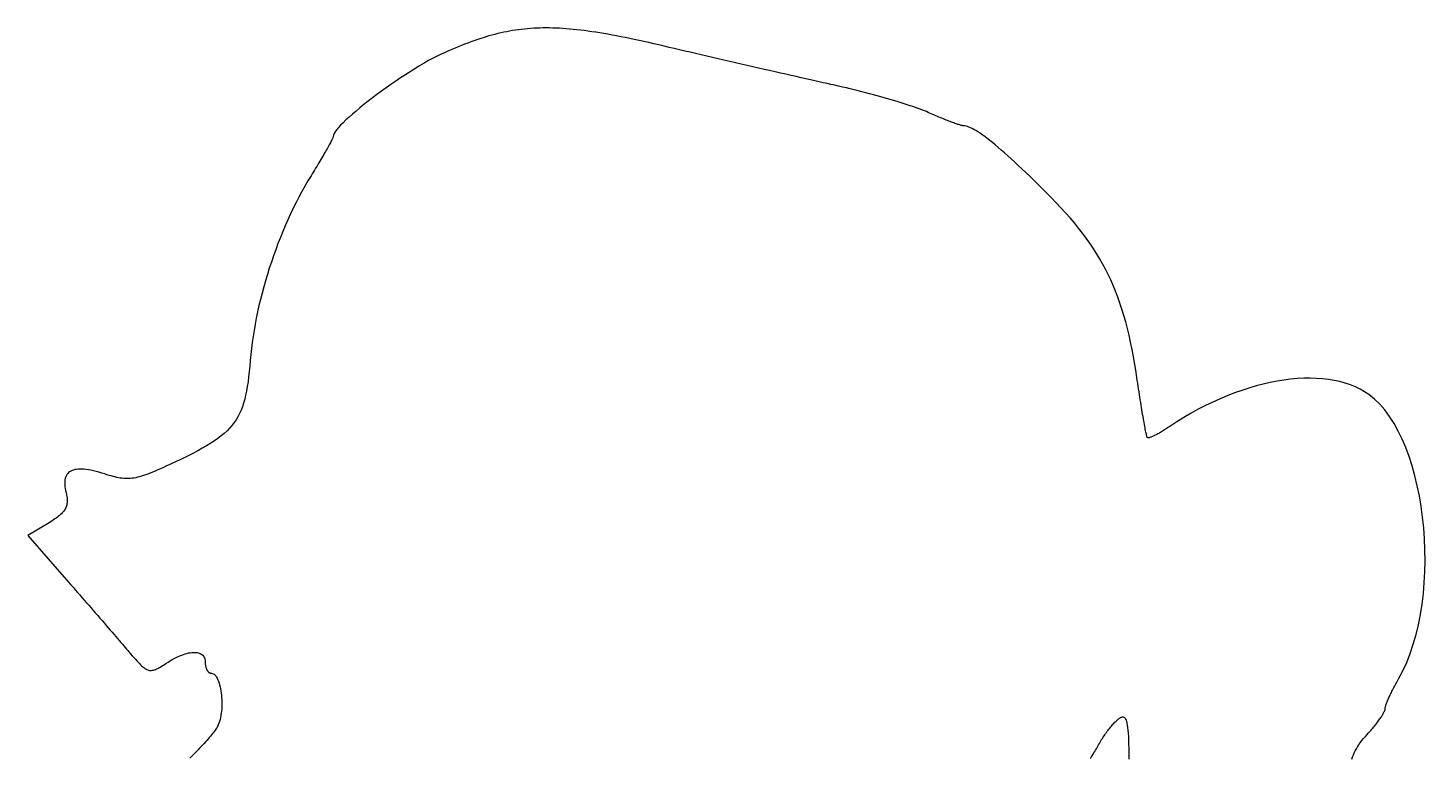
# Model space of a CAD drawing. Extents: x 8.9 to 69.5, y 5 to 68.4.
# Drawn here: x 8.9 to 69.5, y 36.7 to 68.4 of the extents above; entities that cross this region are included whole.
import ezdxf

# ---------------------------------------------------------------- set-up
doc = ezdxf.new("R2010")
doc.units = 0
doc.layers.get('0').update_dxf_attribs({"linetype": 'CONTINUOUS'})

msp = doc.modelspace()

# ---------------------------------------------------------------- linework, layer by layer
for points in [[(66.348, 36.649), (66.376, 36.739), (66.41, 36.828), (66.449, 36.917), (66.492, 37.006), (66.54, 37.095), (66.593, 37.184), (66.651, 37.273), (66.714, 37.362), (66.782, 37.452), (66.855, 37.542), (66.933, 37.633), (67.016, 37.725), (67.057, 37.769), (67.097, 37.814), (67.137, 37.858), (67.176, 37.903), (67.214, 37.948), (67.252, 37.992), (67.289, 38.036), (67.325, 38.08), (67.36, 38.124), (67.394, 38.167), (67.427, 38.209), (67.459, 38.251), (67.489, 38.293), (67.519, 38.333), (67.547, 38.373), (67.574, 38.412), (67.6, 38.449), (67.624, 38.486), (67.647, 38.522), (67.669, 38.556), (67.688, 38.589), (67.707, 38.621), (67.723, 38.651), (67.738, 38.68), (67.751, 38.707), (67.762, 38.732), (67.771, 38.755), (67.778, 38.777), (67.783, 38.797), (67.787, 38.815), (67.788, 38.83), (67.788, 38.846), (67.791, 38.865), (67.795, 38.886), (67.8, 38.91), (67.807, 38.935), (67.815, 38.963), (67.825, 38.994), (67.836, 39.026), (67.848, 39.06), (67.862, 39.096), (67.877, 39.134), (67.893, 39.173), (67.91, 39.215), (67.928, 39.257), (67.948, 39.301), (67.968, 39.347), (67.989, 39.393), (68.012, 39.441), (68.035, 39.49), (68.059, 39.54), (68.084, 39.59), (68.11, 39.642), (68.136, 39.694), (68.163, 39.747), (68.191, 39.8), (68.22, 39.854), (68.249, 39.908), (68.279, 39.962), (68.309, 40.016), (68.339, 40.07), (68.371, 40.125), (68.556, 40.472), (68.725, 40.84), (68.877, 41.226), (69.012, 41.629), (69.131, 42.048), (69.234, 42.48), (69.321, 42.924), (69.392, 43.377), (69.448, 43.839), (69.488, 44.307), (69.512, 44.78), (69.522, 45.255), (69.517, 45.732), (69.497, 46.208), (69.462, 46.681), (69.414, 47.15), (69.351, 47.613), (69.274, 48.068), (69.183, 48.514), (69.079, 48.948), (68.961, 49.37), (68.83, 49.776), (68.686, 50.165), (68.529, 50.537), (68.359, 50.887), (68.177, 51.216), (67.982, 51.522), (67.776, 51.801), (67.557, 52.054), (67.327, 52.277), (67.085, 52.469), (66.898, 52.592), (66.702, 52.703), (66.495, 52.802), (66.279, 52.89), (66.053, 52.966), (65.819, 53.03), (65.576, 53.083), (65.326, 53.124), (65.069, 53.154), (64.804, 53.173), (64.533, 53.18), (64.256, 53.176), (63.973, 53.162), (63.685, 53.136), (63.393, 53.099), (63.096, 53.052), (62.795, 52.993), (62.491, 52.924), (62.184, 52.844), (61.875, 52.754), (61.564, 52.653), (61.251, 52.542), (60.936, 52.42), (60.622, 52.288), (60.306, 52.145), (59.991, 51.993), (59.677, 51.83), (59.364, 51.658), (59.052, 51.475), (58.742, 51.283), (58.435, 51.081), (58.389, 51.05), (58.343, 51.019), (58.298, 50.99), (58.253, 50.961), (58.209, 50.933), (58.165, 50.906), (58.122, 50.88), (58.08, 50.855), (58.038, 50.83), (57.997, 50.807), (57.957, 50.784), (57.919, 50.763), (57.881, 50.743), (57.844, 50.723), (57.809, 50.705), (57.775, 50.688), (57.742, 50.673), (57.711, 50.658), (57.681, 50.645), (57.653, 50.633), (57.626, 50.623), (57.601, 50.614), (57.578, 50.606), (57.557, 50.6), (57.538, 50.595), (57.521, 50.592), (57.505, 50.59), (57.492, 50.59), (57.481, 50.592), (57.473, 50.595), (57.466, 50.6), (57.461, 50.61), (57.454, 50.625), (57.447, 50.647), (57.439, 50.675), (57.431, 50.709), (57.421, 50.749), (57.411, 50.794), (57.4, 50.844), (57.388, 50.9), (57.376, 50.961), (57.363, 51.026), (57.35, 51.097), (57.336, 51.171), (57.322, 51.25), (57.307, 51.334), (57.292, 51.421), (57.276, 51.512), (57.26, 51.607), (57.243, 51.705), (57.227, 51.806), (57.21, 51.911), (57.192, 52.018), (57.175, 52.128), (57.157, 52.241), (57.139, 52.356), (57.121, 52.473), (57.103, 52.592), (57.084, 52.714), (57.066, 52.836), (57.048, 52.961), (57.029, 53.086), (56.976, 53.438), (56.92, 53.78), (56.862, 54.111), (56.801, 54.432), (56.737, 54.744), (56.669, 55.046), (56.598, 55.341), (56.523, 55.627), (56.444, 55.906), (56.362, 56.177), (56.274, 56.442), (56.182, 56.701), (56.086, 56.954), (55.984, 57.201), (55.877, 57.444), (55.765, 57.682), (55.647, 57.916), (55.523, 58.146), (55.393, 58.374), (55.257, 58.599), (55.114, 58.821), (54.965, 59.042), (54.808, 59.262), (54.645, 59.48), (54.474, 59.699), (54.296, 59.917), (54.11, 60.136), (53.915, 60.355), (53.713, 60.577), (53.502, 60.799), (53.283, 61.025), (53.088, 61.222), (52.897, 61.412), (52.712, 61.596), (52.531, 61.774), (52.355, 61.945), (52.184, 62.11), (52.017, 62.268), (51.856, 62.42), (51.699, 62.566), (51.547, 62.705), (51.4, 62.838), (51.258, 62.964), (51.121, 63.084), (50.989, 63.198), (50.861, 63.305), (50.739, 63.405), (50.621, 63.499), (50.509, 63.587), (50.401, 63.668), (50.298, 63.743), (50.2, 63.811), (50.107, 63.873), (50.019, 63.928), (49.936, 63.977), (49.858, 64.019), (49.785, 64.055), (49.717, 64.084), (49.653, 64.107), (49.595, 64.123), (49.542, 64.133), (49.494, 64.136), (49.478, 64.137), (49.459, 64.14), (49.437, 64.144), (49.412, 64.149), (49.383, 64.156), (49.352, 64.165), (49.318, 64.174), (49.281, 64.186), (49.242, 64.198), (49.2, 64.212), (49.156, 64.227), (49.11, 64.243), (49.061, 64.26), (49.01, 64.279), (48.958, 64.298), (48.904, 64.319), (48.848, 64.34), (48.79, 64.363), (48.731, 64.386), (48.67, 64.41), (48.608, 64.435), (48.545, 64.461), (48.481, 64.487), (48.416, 64.514), (48.35, 64.542), (48.283, 64.57), (48.216, 64.599), (48.148, 64.629), (48.08, 64.658), (48.011, 64.689), (47.942, 64.719), (47.87, 64.751), (47.789, 64.784), (47.702, 64.818), (47.607, 64.854), (47.506, 64.891), (47.399, 64.929), (47.285, 64.967), (47.166, 65.007), (47.041, 65.048), (46.912, 65.089), (46.777, 65.131), (46.638, 65.173), (46.495, 65.216), (46.348, 65.26), (46.198, 65.303), (46.044, 65.347), (45.888, 65.391), (45.729, 65.435), (45.567, 65.479), (45.404, 65.523), (45.238, 65.567), (45.072, 65.61), (44.904, 65.653), (44.736, 65.695), (44.567, 65.737), (44.398, 65.778), (44.229, 65.819), (44.061, 65.858), (43.893, 65.897), (43.727, 65.934), (43.562, 65.971), (43.393, 66.008), (43.215, 66.047), (43.029, 66.088), (42.836, 66.131), (42.634, 66.176), (42.427, 66.223), (42.212, 66.271), (41.992, 66.32), (41.767, 66.371), (41.537, 66.423), (41.302, 66.476), (41.064, 66.53), (40.823, 66.585), (40.578, 66.641), (40.332, 66.697), (40.083, 66.754), (39.833, 66.811), (39.583, 66.869), (39.332, 66.927), (39.081, 66.984), (38.831, 67.042), (38.583, 67.1), (38.336, 67.157), (38.091, 67.214), (37.849, 67.27), (37.61, 67.326), (37.375, 67.381), (37.144, 67.435), (36.917, 67.488), (36.696, 67.54), (36.481, 67.591), (36.255, 67.644), (36.033, 67.696), (35.815, 67.745), (35.602, 67.793), (35.393, 67.839), (35.189, 67.883), (34.988, 67.925), (34.791, 67.966), (34.598, 68.004), (34.408, 68.041), (34.222, 68.076), (34.04, 68.109), (33.861, 68.14), (33.685, 68.169), (33.512, 68.197), (33.343, 68.222), (33.176, 68.246), (33.012, 68.268), (32.851, 68.288), (32.692, 68.306), (32.536, 68.322), (32.382, 68.337), (32.231, 68.349), (32.082, 68.359), (31.934, 68.368), (31.789, 68.375), (31.646, 68.38), (31.504, 68.383), (31.364, 68.384), (31.226, 68.383), (31.089, 68.38), (31.089, 68.38), (30.953, 68.375), (30.819, 68.368), (30.685, 68.36), (30.553, 68.349), (30.422, 68.337), (30.291, 68.322), (30.162, 68.306), (30.032, 68.288), (29.904, 68.267), (29.775, 68.245), (29.647, 68.221), (29.519, 68.195), (29.391, 68.167), (29.263, 68.137), (29.135, 68.105), (29.007, 68.071), (28.878, 68.035), (28.749, 67.997), (28.619, 67.957), (28.488, 67.915), (28.357, 67.872), (28.224, 67.826), (28.091, 67.778), (27.956, 67.729), (27.821, 67.677), (27.684, 67.623), (27.545, 67.568), (27.405, 67.51), (27.263, 67.451), (27.12, 67.389), (26.974, 67.325), (26.807, 67.249), (26.632, 67.163), (26.449, 67.068), (26.259, 66.964), (26.064, 66.853), (25.864, 66.736), (25.661, 66.612), (25.455, 66.483), (25.247, 66.35), (25.038, 66.212), (24.829, 66.072), (24.621, 65.928), (24.415, 65.783), (24.212, 65.637), (24.012, 65.491), (23.818, 65.345), (23.629, 65.199), (23.447, 65.056), (23.272, 64.915), (23.106, 64.777), (22.95, 64.643), (22.803, 64.514), (22.669, 64.39), (22.546, 64.272), (22.437, 64.161), (22.342, 64.057), (22.262, 63.961), (22.199, 63.874), (22.152, 63.797), (22.123, 63.73), (22.113, 63.674), (22.112, 63.664), (22.108, 63.65), (22.102, 63.632), (22.093, 63.61), (22.081, 63.584), (22.067, 63.555), (22.051, 63.521), (22.033, 63.485), (22.012, 63.445), (21.99, 63.402), (21.965, 63.356), (21.939, 63.307), (21.91, 63.255), (21.88, 63.2), (21.848, 63.142), (21.814, 63.083), (21.779, 63.02), (21.742, 62.956), (21.704, 62.889), (21.664, 62.821), (21.623, 62.75), (21.581, 62.678), (21.537, 62.604), (21.492, 62.528), (21.447, 62.451), (21.4, 62.373), (21.352, 62.294), (21.304, 62.214), (21.254, 62.132), (21.204, 62.05), (21.153, 61.968), (21.018, 61.744), (20.886, 61.515), (20.756, 61.282), (20.628, 61.044), (20.504, 60.803), (20.382, 60.557), (20.263, 60.308), (20.148, 60.056), (20.035, 59.801), (19.926, 59.543), (19.819, 59.283), (19.717, 59.021), (19.617, 58.756), (19.521, 58.49), (19.429, 58.222), (19.34, 57.954), (19.256, 57.684), (19.175, 57.413), (19.098, 57.142), (19.025, 56.871), (18.956, 56.6), (18.891, 56.33), (18.831, 56.06), (18.775, 55.791), (18.723, 55.523), (18.676, 55.256), (18.634, 54.991), (18.597, 54.728), (18.564, 54.467), (18.536, 54.208), (18.513, 53.952), (18.492, 53.701), (18.469, 53.462), (18.444, 53.235), (18.416, 53.02), (18.385, 52.816), (18.351, 52.623), (18.313, 52.439), (18.271, 52.265), (18.224, 52.099), (18.171, 51.941), (18.113, 51.791), (18.048, 51.647), (17.977, 51.51), (17.899, 51.379), (17.813, 51.253), (17.719, 51.131), (17.616, 51.013), (17.504, 50.898), (17.383, 50.786), (17.252, 50.676), (17.111, 50.568), (16.959, 50.46), (16.795, 50.353), (16.62, 50.245), (16.432, 50.137), (16.232, 50.027), (16.018, 49.915), (15.791, 49.801), (15.55, 49.683), (15.295, 49.561), (15.024, 49.435), (14.881, 49.369), (14.746, 49.307), (14.617, 49.25), (14.495, 49.196), (14.379, 49.146), (14.268, 49.1), (14.162, 49.058), (14.062, 49.019), (13.966, 48.984), (13.874, 48.953), (13.785, 48.925), (13.7, 48.9), (13.618, 48.879), (13.538, 48.862), (13.461, 48.847), (13.385, 48.836), (13.311, 48.828), (13.237, 48.823), (13.164, 48.822), (13.092, 48.823), (13.019, 48.828), (12.945, 48.835), (12.871, 48.845), (12.795, 48.858), (12.718, 48.874), (12.638, 48.892), (12.556, 48.913), (12.471, 48.937), (12.383, 48.963), (12.291, 48.992), (12.195, 49.023), (12.065, 49.065), (11.939, 49.102), (11.819, 49.134), (11.704, 49.162), (11.594, 49.186), (11.489, 49.205), (11.39, 49.22), (11.295, 49.23), (11.205, 49.235), (11.121, 49.236), (11.041, 49.233), (10.967, 49.224), (10.897, 49.212), (10.833, 49.195), (10.774, 49.173), (10.72, 49.147), (10.671, 49.116), (10.627, 49.081), (10.588, 49.041), (10.554, 48.997), (10.525, 48.948), (10.501, 48.894), (10.482, 48.836), (10.469, 48.774), (10.46, 48.707), (10.457, 48.635), (10.458, 48.559), (10.465, 48.478), (10.476, 48.393), (10.493, 48.303), (10.515, 48.209), (10.528, 48.153), (10.54, 48.098), (10.549, 48.046), (10.557, 47.995), (10.562, 47.946), (10.566, 47.899), (10.567, 47.853), (10.565, 47.808), (10.562, 47.764), (10.556, 47.722), (10.548, 47.681), (10.537, 47.64), (10.524, 47.6), (10.508, 47.561), (10.489, 47.523), (10.468, 47.485), (10.443, 47.448), (10.416, 47.41), (10.386, 47.373), (10.353, 47.336), (10.317, 47.299), (10.278, 47.262), (10.236, 47.225), (10.191, 47.187), (10.142, 47.149), (10.09, 47.111), (10.034, 47.071), (9.976, 47.031), (9.913, 46.99), (9.847, 46.949), (9.778, 46.906), (8.86, 46.349), (10.626, 44.325), (10.721, 44.217), (10.817, 44.108), (10.913, 43.997), (11.01, 43.885), (11.108, 43.773), (11.206, 43.66), (11.305, 43.547), (11.403, 43.434), (11.501, 43.322), (11.599, 43.209), (11.696, 43.097), (11.793, 42.986), (11.889, 42.876), (11.983, 42.767), (12.076, 42.66), (12.168, 42.554), (12.258, 42.45), (12.346, 42.348), (12.432, 42.248), (12.516, 42.151), (12.598, 42.057), (12.677, 41.965), (12.753, 41.877), (12.826, 41.792), (12.896, 41.71), (12.963, 41.633), (13.026, 41.559), (13.086, 41.489), (13.142, 41.424), (13.193, 41.364), (13.241, 41.308), (13.318, 41.217), (13.391, 41.133), (13.459, 41.053), (13.524, 40.98), (13.585, 40.912), (13.642, 40.85), (13.697, 40.793), (13.749, 40.741), (13.798, 40.695), (13.846, 40.653), (13.891, 40.617), (13.935, 40.585), (13.977, 40.559), (14.019, 40.537), (14.06, 40.519), (14.1, 40.507), (14.14, 40.499), (14.181, 40.495), (14.222, 40.495), (14.263, 40.5), (14.306, 40.509), (14.35, 40.521), (14.396, 40.538), (14.443, 40.558), (14.493, 40.583), (14.545, 40.611), (14.6, 40.642), (14.658, 40.677), (14.719, 40.716), (14.784, 40.757), (14.852, 40.802), (14.944, 40.861), (15.034, 40.915), (15.123, 40.966), (15.21, 41.013), (15.295, 41.056), (15.379, 41.096), (15.46, 41.131), (15.54, 41.163), (15.618, 41.191), (15.693, 41.215), (15.766, 41.235), (15.837, 41.252), (15.904, 41.265), (15.97, 41.274), (16.032, 41.279), (16.092, 41.28), (16.148, 41.277), (16.201, 41.271), (16.252, 41.26), (16.298, 41.246), (16.342, 41.228), (16.381, 41.206), (16.417, 41.181), (16.449, 41.151), (16.478, 41.118), (16.502, 41.081), (16.522, 41.039), (16.538, 40.994), (16.549, 40.946), (16.556, 40.893), (16.558, 40.836), (16.559, 40.812), (16.56, 40.788), (16.562, 40.764), (16.564, 40.74), (16.567, 40.717), (16.571, 40.695), (16.575, 40.673), (16.58, 40.651), (16.586, 40.63), (16.592, 40.61), (16.599, 40.59), (16.606, 40.571), (16.613, 40.552), (16.622, 40.535), (16.631, 40.518), (16.64, 40.501), (16.649, 40.486), (16.66, 40.471), (16.67, 40.458), (16.681, 40.445), (16.692, 40.433), (16.704, 40.422), (16.716, 40.412), (16.729, 40.403), (16.742, 40.396), (16.755, 40.389), (16.768, 40.384), (16.782, 40.379), (16.796, 40.376), (16.81, 40.374), (16.824, 40.373), (16.866, 40.368), (16.906, 40.354), (16.944, 40.33), (16.981, 40.297), (17.016, 40.256), (17.049, 40.208), (17.08, 40.153), (17.109, 40.091), (17.136, 40.023), (17.161, 39.949), (17.183, 39.871), (17.204, 39.788), (17.222, 39.701), (17.238, 39.61), (17.251, 39.517), (17.262, 39.422), (17.271, 39.324), (17.277, 39.225), (17.28, 39.126), (17.281, 39.026), (17.278, 38.926), (17.273, 38.827), (17.265, 38.73), (17.254, 38.634), (17.24, 38.541), (17.223, 38.45), (17.203, 38.363), (17.18, 38.28), (17.153, 38.201), (17.123, 38.127), (17.09, 38.059), (17.07, 38.024), (17.047, 37.986), (17.019, 37.945), (16.989, 37.901), (16.954, 37.854), (16.916, 37.804), (16.875, 37.752), (16.831, 37.698), (16.784, 37.641), (16.734, 37.582), (16.682, 37.52), (16.626, 37.457), (16.569, 37.393), (16.508, 37.326), (16.446, 37.258), (16.382, 37.189), (16.316, 37.119), (16.247, 37.047), (16.178, 36.975), (16.106, 36.902), (16.033, 36.828), (15.959, 36.754), (15.884, 36.68)], [(54.992, 36.672), (55.031, 36.733), (55.069, 36.794), (55.107, 36.856), (55.144, 36.916), (55.18, 36.977), (55.216, 37.037), (55.251, 37.097), (55.285, 37.155), (55.317, 37.213), (55.349, 37.27), (55.38, 37.326), (55.413, 37.382), (55.446, 37.438), (55.479, 37.493), (55.513, 37.547), (55.548, 37.601), (55.582, 37.654), (55.618, 37.706), (55.653, 37.757), (55.689, 37.807), (55.724, 37.856), (55.76, 37.903), (55.796, 37.95), (55.831, 37.995), (55.867, 38.039), (55.902, 38.081), (55.937, 38.121), (55.971, 38.16), (56.005, 38.197), (56.038, 38.232), (56.071, 38.265), (56.104, 38.296), (56.135, 38.325), (56.166, 38.352), (56.195, 38.377), (56.224, 38.399), (56.252, 38.418), (56.279, 38.435), (56.305, 38.45), (56.329, 38.461), (56.352, 38.47), (56.352, 38.47), (56.385, 38.478), (56.416, 38.478), (56.445, 38.469), (56.472, 38.451), (56.498, 38.424), (56.521, 38.386), (56.542, 38.337), (56.562, 38.276), (56.579, 38.203), (56.595, 38.116), (56.609, 38.016), (56.621, 37.902), (56.631, 37.773), (56.64, 37.629), (56.646, 37.468), (56.651, 37.29), (56.654, 37.095), (56.656, 36.881), (56.655, 36.649)]]:
    msp.add_lwpolyline(points)

doc.saveas('drawing.dxf')
